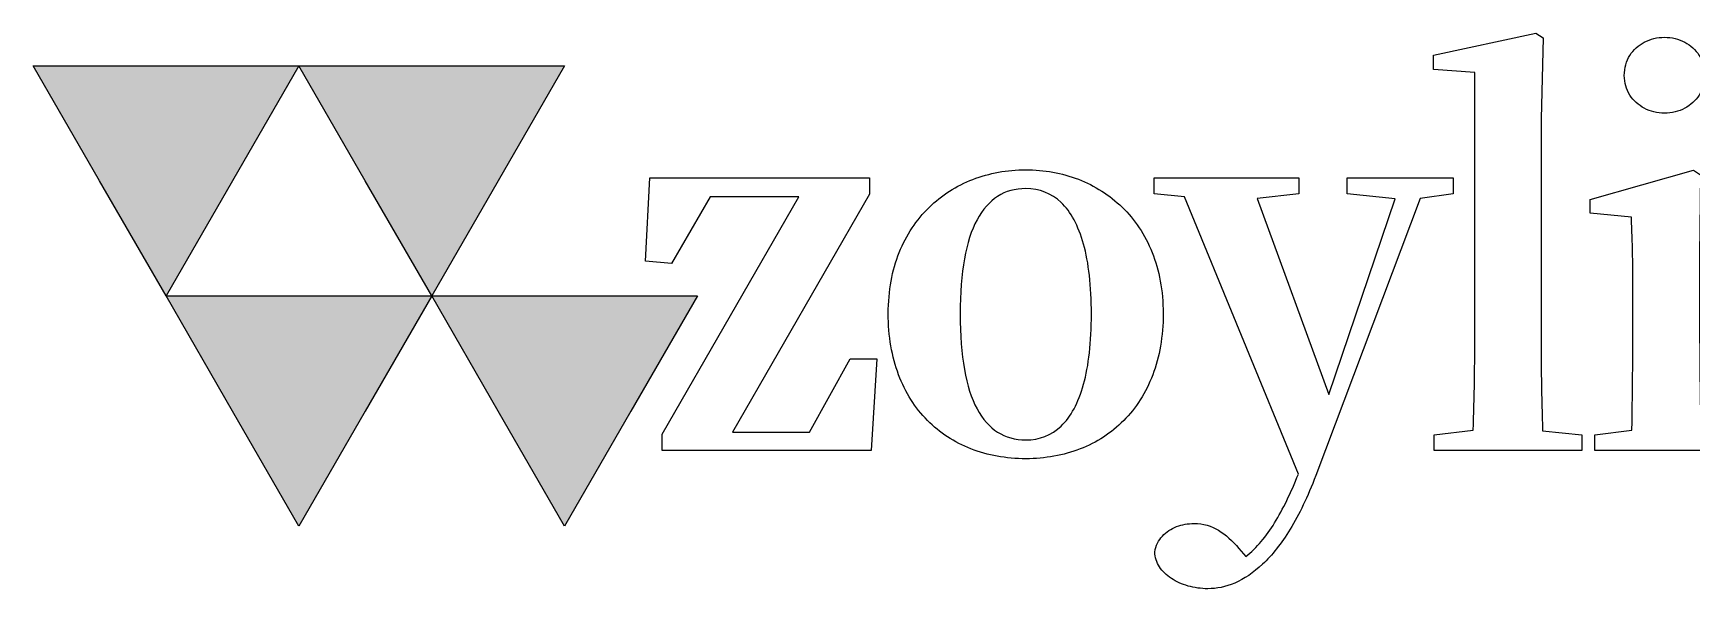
# Model space of a CAD drawing. Extents: x 11992 to 29481, y -6727 to 6811.
# Drawn here: x 28295.79 to 28341.09, y 435.6 to 450.76 of the extents above; entities that cross this region are included whole.
import ezdxf

# ---------------------------------------------------------------- set-up
doc = ezdxf.new("R2010")
doc.units = 0
doc.header["$MEASUREMENT"] = 0
doc.layers.get('0').update_dxf_attribs({"color": 8, "linetype": 'CONTINUOUS'})
doc.layers.add('layer 1', color=8, linetype='CONTINUOUS')
doc.layers.add('zoylight 6节点', color=8, linetype='CONTINUOUS')

# ---------------------------------------------------------------- blocks, each defined once
blk = doc.blocks.new('ddddd')
at = {"ltscale": 100}
h = blk.add_hatch(dxfattribs=at)
h.set_pattern_fill('ANGLE', color=256)
h.set_pattern_definition([(0, (0, 0), (0, 6.985), [5.08, -1.905]), (90, (0, 0), (-6.985, 4e-16), [5.08, -1.905])])
edge = h.paths.add_edge_path(flags=0)
edge.add_spline(control_points=[(-52.972, 67.264), (-52.972, 67.264), (-49.343, 73.548), (-49.343, 73.548), (-49.343, 73.548), (-49.343, 73.548), (-47.529, 70.406), (-47.529, 70.406), (-47.529, 70.406), (-47.529, 70.406), (-45.715, 67.264), (-45.715, 67.264), (-45.715, 67.264), (-45.715, 67.264), (-43.901, 64.122), (-43.901, 64.122), (-43.901, 64.122), (-43.901, 64.122), (-42.087, 60.98), (-42.087, 60.98), (-42.087, 60.98), (-42.087, 60.98), (-40.273, 64.122), (-40.273, 64.122), (-40.273, 64.122), (-40.273, 64.122), (-38.459, 67.264), (-38.459, 67.264), (-38.459, 67.264), (-38.459, 67.264), (-42.087, 67.264), (-42.087, 67.264), (-42.087, 67.264), (-42.087, 67.264), (-45.715, 67.264), (-45.715, 67.264), (-45.715, 67.264), (-45.715, 67.264), (-49.343, 67.264), (-49.343, 67.264), (-49.343, 67.264), (-49.343, 67.264), (-52.972, 67.264), (-52.972, 67.264)], knot_values=[0, 0, 0, 0, 0.090909, 0.090909, 0.090909, 0.091009, 0.181818, 0.181818, 0.181818, 0.181918, 0.272727, 0.272727, 0.272727, 0.272827, 0.363636, 0.363636, 0.363636, 0.363736, 0.454545, 0.454545, 0.454545, 0.454645, 0.545455, 0.545455, 0.545455, 0.545555, 0.636364, 0.636364, 0.636364, 0.636464, 0.727273, 0.727273, 0.727273, 0.727373, 0.818182, 0.818182, 0.818182, 0.818282, 0.909091, 0.909091, 0.909091, 0.909191, 1, 1, 1, 1], degree=3, periodic=0)
edge.add_spline(control_points=[(-45.715, 67.264), (-45.715, 67.264), (-43.901, 70.406), (-43.901, 70.406), (-43.901, 70.406), (-43.901, 70.406), (-42.087, 73.548), (-42.087, 73.548), (-42.087, 73.548), (-42.087, 73.548), (-45.715, 73.548), (-45.715, 73.548), (-45.715, 73.548), (-45.715, 73.548), (-49.343, 73.548), (-49.343, 73.548), (-49.343, 73.548), (-49.343, 73.548), (-52.972, 73.548), (-52.972, 73.548), (-52.972, 73.548), (-52.972, 73.548), (-56.6, 73.548), (-56.6, 73.548), (-56.6, 73.548), (-56.6, 73.548), (-54.786, 70.406), (-54.786, 70.406), (-54.786, 70.406), (-54.786, 70.406), (-52.972, 67.264), (-52.972, 67.264), (-52.972, 67.264), (-52.972, 67.264), (-51.157, 64.122), (-51.157, 64.122), (-51.157, 64.122), (-51.157, 64.122), (-49.343, 60.98), (-49.343, 60.98), (-49.343, 60.98), (-49.343, 60.98), (-47.529, 64.122), (-47.529, 64.122), (-47.529, 64.122), (-47.529, 64.122), (-45.715, 67.264), (-45.715, 67.264)], knot_values=[0, 0, 0, 0, 0.083333, 0.083333, 0.083333, 0.083433, 0.166667, 0.166667, 0.166667, 0.166767, 0.25, 0.25, 0.25, 0.2501, 0.333333, 0.333333, 0.333333, 0.333433, 0.416667, 0.416667, 0.416667, 0.416767, 0.5, 0.5, 0.5, 0.5001, 0.583333, 0.583333, 0.583333, 0.583433, 0.666667, 0.666667, 0.666667, 0.666767, 0.75, 0.75, 0.75, 0.7501, 0.833333, 0.833333, 0.833333, 0.833433, 0.916667, 0.916667, 0.916667, 0.916767, 1, 1, 1, 1], degree=3, periodic=0)
edge = h.paths.add_edge_path(flags=17)
edge.add_spline(control_points=[(-45.715, 67.264), (-45.715, 67.264), (-43.901, 70.406), (-43.901, 70.406), (-43.901, 70.406), (-43.901, 70.406), (-42.087, 73.548), (-42.087, 73.548), (-42.087, 73.548), (-42.087, 73.548), (-45.715, 73.548), (-45.715, 73.548), (-45.715, 73.548), (-45.715, 73.548), (-49.343, 73.548), (-49.343, 73.548), (-49.343, 73.548), (-49.343, 73.548), (-52.972, 73.548), (-52.972, 73.548), (-52.972, 73.548), (-52.972, 73.548), (-56.6, 73.548), (-56.6, 73.548), (-56.6, 73.548), (-56.6, 73.548), (-54.786, 70.406), (-54.786, 70.406), (-54.786, 70.406), (-54.786, 70.406), (-52.972, 67.264), (-52.972, 67.264), (-52.972, 67.264), (-52.972, 67.264), (-51.157, 64.122), (-51.157, 64.122), (-51.157, 64.122), (-51.157, 64.122), (-49.343, 60.98), (-49.343, 60.98), (-49.343, 60.98), (-49.343, 60.98), (-47.529, 64.122), (-47.529, 64.122), (-47.529, 64.122), (-47.529, 64.122), (-45.715, 67.264), (-45.715, 67.264)], knot_values=[0, 0, 0, 0, 0.083333, 0.083333, 0.083333, 0.083433, 0.166667, 0.166667, 0.166667, 0.166767, 0.25, 0.25, 0.25, 0.2501, 0.333333, 0.333333, 0.333333, 0.333433, 0.416667, 0.416667, 0.416667, 0.416767, 0.5, 0.5, 0.5, 0.5001, 0.583333, 0.583333, 0.583333, 0.583433, 0.666667, 0.666667, 0.666667, 0.666767, 0.75, 0.75, 0.75, 0.7501, 0.833333, 0.833333, 0.833333, 0.833433, 0.916667, 0.916667, 0.916667, 0.916767, 1, 1, 1, 1], degree=3, periodic=0)
edge.add_spline(control_points=[(-52.972, 67.264), (-52.972, 67.264), (-49.343, 73.548), (-49.343, 73.548), (-49.343, 73.548), (-49.343, 73.548), (-47.529, 70.406), (-47.529, 70.406), (-47.529, 70.406), (-47.529, 70.406), (-45.715, 67.264), (-45.715, 67.264), (-45.715, 67.264), (-45.715, 67.264), (-43.901, 64.122), (-43.901, 64.122), (-43.901, 64.122), (-43.901, 64.122), (-42.087, 60.98), (-42.087, 60.98), (-42.087, 60.98), (-42.087, 60.98), (-40.273, 64.122), (-40.273, 64.122), (-40.273, 64.122), (-40.273, 64.122), (-38.459, 67.264), (-38.459, 67.264), (-38.459, 67.264), (-38.459, 67.264), (-42.087, 67.264), (-42.087, 67.264), (-42.087, 67.264), (-42.087, 67.264), (-45.715, 67.264), (-45.715, 67.264), (-45.715, 67.264), (-45.715, 67.264), (-49.343, 67.264), (-49.343, 67.264), (-49.343, 67.264), (-49.343, 67.264), (-52.972, 67.264), (-52.972, 67.264)], knot_values=[0, 0, 0, 0, 0.090909, 0.090909, 0.090909, 0.091009, 0.181818, 0.181818, 0.181818, 0.181918, 0.272727, 0.272727, 0.272727, 0.272827, 0.363636, 0.363636, 0.363636, 0.363736, 0.454545, 0.454545, 0.454545, 0.454645, 0.545455, 0.545455, 0.545455, 0.545555, 0.636364, 0.636364, 0.636364, 0.636464, 0.727273, 0.727273, 0.727273, 0.727373, 0.818182, 0.818182, 0.818182, 0.818282, 0.909091, 0.909091, 0.909091, 0.909191, 1, 1, 1, 1], degree=3, periodic=0)
edge = h.paths.add_edge_path(flags=17)
edge.add_spline(control_points=[(-45.715, 67.264), (-45.715, 67.264), (-43.901, 70.406), (-43.901, 70.406), (-43.901, 70.406), (-43.901, 70.406), (-42.087, 73.548), (-42.087, 73.548), (-42.087, 73.548), (-42.087, 73.548), (-45.715, 73.548), (-45.715, 73.548), (-45.715, 73.548), (-45.715, 73.548), (-49.343, 73.548), (-49.343, 73.548), (-49.343, 73.548), (-49.343, 73.548), (-52.972, 73.548), (-52.972, 73.548), (-52.972, 73.548), (-52.972, 73.548), (-56.6, 73.548), (-56.6, 73.548), (-56.6, 73.548), (-56.6, 73.548), (-54.786, 70.406), (-54.786, 70.406), (-54.786, 70.406), (-54.786, 70.406), (-52.972, 67.264), (-52.972, 67.264), (-52.972, 67.264), (-52.972, 67.264), (-51.157, 64.122), (-51.157, 64.122), (-51.157, 64.122), (-51.157, 64.122), (-49.343, 60.98), (-49.343, 60.98), (-49.343, 60.98), (-49.343, 60.98), (-47.529, 64.122), (-47.529, 64.122), (-47.529, 64.122), (-47.529, 64.122), (-45.715, 67.264), (-45.715, 67.264)], knot_values=[0, 0, 0, 0, 0.083333, 0.083333, 0.083333, 0.083433, 0.166667, 0.166667, 0.166667, 0.166767, 0.25, 0.25, 0.25, 0.2501, 0.333333, 0.333333, 0.333333, 0.333433, 0.416667, 0.416667, 0.416667, 0.416767, 0.5, 0.5, 0.5, 0.5001, 0.583333, 0.583333, 0.583333, 0.583433, 0.666667, 0.666667, 0.666667, 0.666767, 0.75, 0.75, 0.75, 0.7501, 0.833333, 0.833333, 0.833333, 0.833433, 0.916667, 0.916667, 0.916667, 0.916767, 1, 1, 1, 1], degree=3, periodic=0)
edge.add_spline(control_points=[(-52.972, 67.264), (-52.972, 67.264), (-49.343, 73.548), (-49.343, 73.548), (-49.343, 73.548), (-49.343, 73.548), (-47.529, 70.406), (-47.529, 70.406), (-47.529, 70.406), (-47.529, 70.406), (-45.715, 67.264), (-45.715, 67.264), (-45.715, 67.264), (-45.715, 67.264), (-43.901, 64.122), (-43.901, 64.122), (-43.901, 64.122), (-43.901, 64.122), (-42.087, 60.98), (-42.087, 60.98), (-42.087, 60.98), (-42.087, 60.98), (-40.273, 64.122), (-40.273, 64.122), (-40.273, 64.122), (-40.273, 64.122), (-38.459, 67.264), (-38.459, 67.264), (-38.459, 67.264), (-38.459, 67.264), (-42.087, 67.264), (-42.087, 67.264), (-42.087, 67.264), (-42.087, 67.264), (-45.715, 67.264), (-45.715, 67.264), (-45.715, 67.264), (-45.715, 67.264), (-49.343, 67.264), (-49.343, 67.264), (-49.343, 67.264), (-49.343, 67.264), (-52.972, 67.264), (-52.972, 67.264)], knot_values=[0, 0, 0, 0, 0.090909, 0.090909, 0.090909, 0.091009, 0.181818, 0.181818, 0.181818, 0.181918, 0.272727, 0.272727, 0.272727, 0.272827, 0.363636, 0.363636, 0.363636, 0.363736, 0.454545, 0.454545, 0.454545, 0.454645, 0.545455, 0.545455, 0.545455, 0.545555, 0.636364, 0.636364, 0.636364, 0.636464, 0.727273, 0.727273, 0.727273, 0.727373, 0.818182, 0.818182, 0.818182, 0.818282, 0.909091, 0.909091, 0.909091, 0.909191, 1, 1, 1, 1], degree=3, periodic=0)
edge = h.paths.add_edge_path(flags=0)
edge.add_spline(control_points=[(-52.972, 67.264), (-52.972, 67.264), (-49.343, 73.548), (-49.343, 73.548), (-49.343, 73.548), (-49.343, 73.548), (-47.529, 70.406), (-47.529, 70.406), (-47.529, 70.406), (-47.529, 70.406), (-45.715, 67.264), (-45.715, 67.264), (-45.715, 67.264), (-45.715, 67.264), (-43.901, 64.122), (-43.901, 64.122), (-43.901, 64.122), (-43.901, 64.122), (-42.087, 60.98), (-42.087, 60.98), (-42.087, 60.98), (-42.087, 60.98), (-40.273, 64.122), (-40.273, 64.122), (-40.273, 64.122), (-40.273, 64.122), (-38.459, 67.264), (-38.459, 67.264), (-38.459, 67.264), (-38.459, 67.264), (-42.087, 67.264), (-42.087, 67.264), (-42.087, 67.264), (-42.087, 67.264), (-45.715, 67.264), (-45.715, 67.264), (-45.715, 67.264), (-45.715, 67.264), (-49.343, 67.264), (-49.343, 67.264), (-49.343, 67.264), (-49.343, 67.264), (-52.972, 67.264), (-52.972, 67.264)], knot_values=[0, 0, 0, 0, 0.090909, 0.090909, 0.090909, 0.091009, 0.181818, 0.181818, 0.181818, 0.181918, 0.272727, 0.272727, 0.272727, 0.272827, 0.363636, 0.363636, 0.363636, 0.363736, 0.454545, 0.454545, 0.454545, 0.454645, 0.545455, 0.545455, 0.545455, 0.545555, 0.636364, 0.636364, 0.636364, 0.636464, 0.727273, 0.727273, 0.727273, 0.727373, 0.818182, 0.818182, 0.818182, 0.818282, 0.909091, 0.909091, 0.909091, 0.909191, 1, 1, 1, 1], degree=3, periodic=0)
h = blk.add_hatch(color=1, dxfattribs=at)
h.dxf.hatch_style = 1
edge = h.paths.add_edge_path()
edge.add_spline(control_points=[(-52.972, 67.264), (-52.972, 67.264), (-49.343, 73.548), (-49.343, 73.548), (-49.343, 73.548), (-49.343, 73.548), (-47.529, 70.406), (-47.529, 70.406), (-47.529, 70.406), (-47.529, 70.406), (-45.715, 67.264), (-45.715, 67.264), (-45.715, 67.264), (-45.715, 67.264), (-43.901, 64.122), (-43.901, 64.122), (-43.901, 64.122), (-43.901, 64.122), (-42.087, 60.98), (-42.087, 60.98), (-42.087, 60.98), (-42.087, 60.98), (-40.273, 64.122), (-40.273, 64.122), (-40.273, 64.122), (-40.273, 64.122), (-38.459, 67.264), (-38.459, 67.264), (-38.459, 67.264), (-38.459, 67.264), (-42.087, 67.264), (-42.087, 67.264), (-42.087, 67.264), (-42.087, 67.264), (-45.715, 67.264), (-45.715, 67.264), (-45.715, 67.264), (-45.715, 67.264), (-49.343, 67.264), (-49.343, 67.264), (-49.343, 67.264), (-49.343, 67.264), (-52.972, 67.264), (-52.972, 67.264)], knot_values=[0, 0, 0, 0, 0.090909, 0.090909, 0.090909, 0.091009, 0.181818, 0.181818, 0.181818, 0.181918, 0.272727, 0.272727, 0.272727, 0.272827, 0.363636, 0.363636, 0.363636, 0.363736, 0.454545, 0.454545, 0.454545, 0.454645, 0.545455, 0.545455, 0.545455, 0.545555, 0.636364, 0.636364, 0.636364, 0.636464, 0.727273, 0.727273, 0.727273, 0.727373, 0.818182, 0.818182, 0.818182, 0.818282, 0.909091, 0.909091, 0.909091, 0.909191, 1, 1, 1, 1], degree=3, periodic=0)
edge.add_spline(control_points=[(-45.715, 67.264), (-45.715, 67.264), (-43.901, 70.406), (-43.901, 70.406), (-43.901, 70.406), (-43.901, 70.406), (-42.087, 73.548), (-42.087, 73.548), (-42.087, 73.548), (-42.087, 73.548), (-45.715, 73.548), (-45.715, 73.548), (-45.715, 73.548), (-45.715, 73.548), (-49.343, 73.548), (-49.343, 73.548), (-49.343, 73.548), (-49.343, 73.548), (-52.972, 73.548), (-52.972, 73.548), (-52.972, 73.548), (-52.972, 73.548), (-56.6, 73.548), (-56.6, 73.548), (-56.6, 73.548), (-56.6, 73.548), (-54.786, 70.406), (-54.786, 70.406), (-54.786, 70.406), (-54.786, 70.406), (-52.972, 67.264), (-52.972, 67.264), (-52.972, 67.264), (-52.972, 67.264), (-51.157, 64.122), (-51.157, 64.122), (-51.157, 64.122), (-51.157, 64.122), (-49.343, 60.98), (-49.343, 60.98), (-49.343, 60.98), (-49.343, 60.98), (-47.529, 64.122), (-47.529, 64.122), (-47.529, 64.122), (-47.529, 64.122), (-45.715, 67.264), (-45.715, 67.264)], knot_values=[0, 0, 0, 0, 0.083333, 0.083333, 0.083333, 0.083433, 0.166667, 0.166667, 0.166667, 0.166767, 0.25, 0.25, 0.25, 0.2501, 0.333333, 0.333333, 0.333333, 0.333433, 0.416667, 0.416667, 0.416667, 0.416767, 0.5, 0.5, 0.5, 0.5001, 0.583333, 0.583333, 0.583333, 0.583433, 0.666667, 0.666667, 0.666667, 0.666767, 0.75, 0.75, 0.75, 0.7501, 0.833333, 0.833333, 0.833333, 0.833433, 0.916667, 0.916667, 0.916667, 0.916767, 1, 1, 1, 1], degree=3, periodic=0)
at = {"layer": 'layer 1', "color": 1}
for points, knots in [([(-15.375, 63.586), (-15.389, 64.034), (-15.401, 64.49), (-15.408, 64.954), (-15.408, 64.954), (-15.414, 65.417), (-15.417, 65.872), (-15.417, 66.312), (-15.417, 66.312), (-15.417, 66.312), (-15.417, 72.098), (-15.417, 72.098), (-15.417, 72.098), (-15.417, 72.098), (-15.361, 74.31), (-15.361, 74.31), (-15.361, 74.31), (-15.361, 74.31), (-15.556, 74.435), (-15.556, 74.435), (-15.556, 74.435), (-15.556, 74.435), (-18.351, 73.837), (-18.351, 73.837), (-18.351, 73.837), (-18.351, 73.837), (-18.351, 73.447), (-18.351, 73.447), (-18.351, 73.447), (-18.351, 73.447), (-17.225, 73.364), (-17.225, 73.364), (-17.225, 73.364), (-17.225, 73.364), (-17.225, 66.312), (-17.225, 66.312), (-17.225, 66.312), (-17.225, 65.87), (-17.227, 65.417), (-17.234, 64.956), (-17.234, 64.956), (-17.241, 64.493), (-17.253, 64.041), (-17.267, 63.6), (-17.267, 63.6), (-17.267, 63.6), (-18.338, 63.475), (-18.338, 63.475), (-18.338, 63.475), (-18.338, 63.475), (-18.338, 63.044), (-18.338, 63.044), (-18.338, 63.044), (-18.338, 63.044), (-14.304, 63.044), (-14.304, 63.044), (-14.304, 63.044), (-14.304, 63.044), (-14.304, 63.475), (-14.304, 63.475), (-14.304, 63.475), (-14.304, 63.475), (-15.375, 63.586), (-15.375, 63.586)], [0, 0, 0, 0, 0.0625, 0.0625, 0.0625, 0.0625, 0.125, 0.125, 0.125, 0.125, 0.1875, 0.1875, 0.1875, 0.1875, 0.25, 0.25, 0.25, 0.25, 0.3125, 0.3125, 0.3125, 0.3125, 0.375, 0.375, 0.375, 0.375, 0.4375, 0.4375, 0.4375, 0.4375, 0.5, 0.5, 0.5, 0.5, 0.5625, 0.5625, 0.5625, 0.5625, 0.625, 0.625, 0.625, 0.625, 0.6875, 0.6875, 0.6875, 0.6875, 0.75, 0.75, 0.75, 0.75, 0.8125, 0.8125, 0.8125, 0.8125, 0.875, 0.875, 0.875, 0.875, 0.9375, 0.9375, 0.9375, 0.9375, 1, 1, 1, 1]), ([(-12.044, 72.251), (-11.843, 72.253), (-11.66, 72.297), (-11.493, 72.386), (-11.493, 72.386), (-11.328, 72.474), (-11.196, 72.594), (-11.099, 72.747), (-11.099, 72.747), (-10.999, 72.902), (-10.948, 73.079), (-10.946, 73.28), (-10.946, 73.28), (-10.948, 73.491), (-10.999, 73.674), (-11.099, 73.83), (-11.099, 73.83), (-11.196, 73.985), (-11.328, 74.106), (-11.493, 74.191), (-11.493, 74.191), (-11.66, 74.279), (-11.843, 74.323), (-12.044, 74.323), (-12.044, 74.323), (-12.246, 74.323), (-12.429, 74.279), (-12.596, 74.191), (-12.596, 74.191), (-12.761, 74.106), (-12.893, 73.985), (-12.99, 73.83), (-12.99, 73.83), (-13.09, 73.674), (-13.141, 73.491), (-13.143, 73.28), (-13.143, 73.28), (-13.141, 73.079), (-13.09, 72.902), (-12.99, 72.747), (-12.99, 72.747), (-12.893, 72.594), (-12.761, 72.474), (-12.596, 72.386), (-12.596, 72.386), (-12.429, 72.297), (-12.246, 72.253), (-12.044, 72.251)], [0, 0, 0, 0, 0.083333, 0.083333, 0.083333, 0.083333, 0.166667, 0.166667, 0.166667, 0.166667, 0.25, 0.25, 0.25, 0.25, 0.333333, 0.333333, 0.333333, 0.333333, 0.416667, 0.416667, 0.416667, 0.416667, 0.5, 0.5, 0.5, 0.5, 0.583333, 0.583333, 0.583333, 0.583333, 0.666667, 0.666667, 0.666667, 0.666667, 0.75, 0.75, 0.75, 0.75, 0.833333, 0.833333, 0.833333, 0.833333, 0.916667, 0.916667, 0.916667, 0.916667, 1, 1, 1, 1]), ([(-45.715, 67.264), (-45.715, 67.264), (-43.901, 70.406), (-43.901, 70.406), (-43.901, 70.406), (-43.901, 70.406), (-42.087, 73.548), (-42.087, 73.548), (-42.087, 73.548), (-42.087, 73.548), (-45.715, 73.548), (-45.715, 73.548), (-45.715, 73.548), (-45.715, 73.548), (-49.343, 73.548), (-49.343, 73.548), (-49.343, 73.548), (-49.343, 73.548), (-52.972, 73.548), (-52.972, 73.548), (-52.972, 73.548), (-52.972, 73.548), (-56.6, 73.548), (-56.6, 73.548), (-56.6, 73.548), (-56.6, 73.548), (-54.786, 70.406), (-54.786, 70.406), (-54.786, 70.406), (-54.786, 70.406), (-52.972, 67.264), (-52.972, 67.264), (-52.972, 67.264), (-52.972, 67.264), (-51.157, 64.122), (-51.157, 64.122), (-51.157, 64.122), (-51.157, 64.122), (-49.343, 60.98), (-49.343, 60.98), (-49.343, 60.98), (-49.343, 60.98), (-47.529, 64.122), (-47.529, 64.122), (-47.529, 64.122), (-47.529, 64.122), (-45.715, 67.264), (-45.715, 67.264)], [0, 0, 0, 0, 0.083333, 0.083333, 0.083333, 0.083333, 0.166667, 0.166667, 0.166667, 0.166667, 0.25, 0.25, 0.25, 0.25, 0.333333, 0.333333, 0.333333, 0.333333, 0.416667, 0.416667, 0.416667, 0.416667, 0.5, 0.5, 0.5, 0.5, 0.583333, 0.583333, 0.583333, 0.583333, 0.666667, 0.666667, 0.666667, 0.666667, 0.75, 0.75, 0.75, 0.75, 0.833333, 0.833333, 0.833333, 0.833333, 0.916667, 0.916667, 0.916667, 0.916667, 1, 1, 1, 1]), ([(-52.972, 67.264), (-52.972, 67.264), (-49.343, 73.548), (-49.343, 73.548), (-49.343, 73.548), (-49.343, 73.548), (-47.529, 70.406), (-47.529, 70.406), (-47.529, 70.406), (-47.529, 70.406), (-45.715, 67.264), (-45.715, 67.264), (-45.715, 67.264), (-45.715, 67.264), (-43.901, 64.122), (-43.901, 64.122), (-43.901, 64.122), (-43.901, 64.122), (-42.087, 60.98), (-42.087, 60.98), (-42.087, 60.98), (-42.087, 60.98), (-40.273, 64.122), (-40.273, 64.122), (-40.273, 64.122), (-40.273, 64.122), (-38.459, 67.264), (-38.459, 67.264), (-38.459, 67.264), (-38.459, 67.264), (-42.087, 67.264), (-42.087, 67.264), (-42.087, 67.264), (-42.087, 67.264), (-45.715, 67.264), (-45.715, 67.264), (-45.715, 67.264), (-45.715, 67.264), (-49.343, 67.264), (-49.343, 67.264), (-49.343, 67.264), (-49.343, 67.264), (-52.972, 67.264), (-52.972, 67.264)], [0, 0, 0, 0, 0.090909, 0.090909, 0.090909, 0.090909, 0.181818, 0.181818, 0.181818, 0.181818, 0.272727, 0.272727, 0.272727, 0.272727, 0.363636, 0.363636, 0.363636, 0.363636, 0.454545, 0.454545, 0.454545, 0.454545, 0.545455, 0.545455, 0.545455, 0.545455, 0.636364, 0.636364, 0.636364, 0.636364, 0.727273, 0.727273, 0.727273, 0.727273, 0.818182, 0.818182, 0.818182, 0.818182, 0.909091, 0.909091, 0.909091, 0.909091, 1, 1, 1, 1]), ([(-29.491, 62.821), (-28.956, 62.824), (-28.462, 62.912), (-28.008, 63.088), (-28.008, 63.088), (-27.551, 63.266), (-27.155, 63.524), (-26.816, 63.864), (-26.816, 63.864), (-26.475, 64.205), (-26.211, 64.62), (-26.023, 65.109), (-26.023, 65.109), (-25.836, 65.601), (-25.738, 66.159), (-25.736, 66.785), (-25.736, 66.785), (-25.741, 67.411), (-25.84, 67.967), (-26.04, 68.454), (-26.04, 68.454), (-26.237, 68.941), (-26.51, 69.351), (-26.858, 69.685), (-26.858, 69.685), (-27.203, 70.019), (-27.602, 70.274), (-28.054, 70.448), (-28.054, 70.448), (-28.504, 70.619), (-28.984, 70.707), (-29.491, 70.707), (-29.491, 70.707), (-30.004, 70.707), (-30.483, 70.619), (-30.935, 70.445), (-30.935, 70.445), (-31.385, 70.272), (-31.784, 70.016), (-32.129, 69.68), (-32.129, 69.68), (-32.477, 69.344), (-32.748, 68.934), (-32.945, 68.45), (-32.945, 68.45), (-33.142, 67.963), (-33.242, 67.409), (-33.246, 66.785), (-33.246, 66.785), (-33.244, 66.162), (-33.149, 65.605), (-32.964, 65.116), (-32.964, 65.116), (-32.776, 64.627), (-32.514, 64.21), (-32.178, 63.869), (-32.178, 63.869), (-31.839, 63.528), (-31.443, 63.269), (-30.986, 63.09), (-30.986, 63.09), (-30.532, 62.912), (-30.034, 62.824), (-29.491, 62.821)], [0, 0, 0, 0, 0.0625, 0.0625, 0.0625, 0.0625, 0.125, 0.125, 0.125, 0.125, 0.1875, 0.1875, 0.1875, 0.1875, 0.25, 0.25, 0.25, 0.25, 0.3125, 0.3125, 0.3125, 0.3125, 0.375, 0.375, 0.375, 0.375, 0.4375, 0.4375, 0.4375, 0.4375, 0.5, 0.5, 0.5, 0.5, 0.5625, 0.5625, 0.5625, 0.5625, 0.625, 0.625, 0.625, 0.625, 0.6875, 0.6875, 0.6875, 0.6875, 0.75, 0.75, 0.75, 0.75, 0.8125, 0.8125, 0.8125, 0.8125, 0.875, 0.875, 0.875, 0.875, 0.9375, 0.9375, 0.9375, 0.9375, 1, 1, 1, 1]), ([(-11.057, 63.586), (-11.062, 63.786), (-11.064, 64.003), (-11.066, 64.24), (-11.066, 64.24), (-11.071, 64.474), (-11.073, 64.715), (-11.076, 64.958), (-11.076, 64.958), (-11.078, 65.204), (-11.08, 65.443), (-11.082, 65.675), (-11.082, 65.675), (-11.085, 65.907), (-11.085, 66.12), (-11.085, 66.312), (-11.085, 66.312), (-11.085, 66.312), (-11.085, 68.398), (-11.085, 68.398), (-11.085, 68.398), (-11.085, 68.398), (-11.057, 70.568), (-11.057, 70.568), (-11.057, 70.568), (-11.057, 70.568), (-11.252, 70.693), (-11.252, 70.693), (-11.252, 70.693), (-11.252, 70.693), (-14.075, 69.901), (-14.075, 69.901), (-14.075, 69.901), (-14.075, 69.901), (-14.075, 69.525), (-14.075, 69.525), (-14.075, 69.525), (-14.075, 69.525), (-12.948, 69.414), (-12.948, 69.414), (-12.948, 69.414), (-12.939, 69.184), (-12.932, 68.966), (-12.925, 68.755), (-12.925, 68.755), (-12.918, 68.545), (-12.914, 68.322), (-12.911, 68.088), (-12.911, 68.088), (-12.909, 67.856), (-12.907, 67.594), (-12.907, 67.3), (-12.907, 67.3), (-12.907, 67.3), (-12.907, 66.312), (-12.907, 66.312), (-12.907, 66.312), (-12.907, 66.12), (-12.907, 65.907), (-12.909, 65.677), (-12.909, 65.677), (-12.911, 65.448), (-12.914, 65.211), (-12.916, 64.965), (-12.916, 64.965), (-12.918, 64.722), (-12.921, 64.483), (-12.925, 64.252), (-12.925, 64.252), (-12.928, 64.017), (-12.93, 63.799), (-12.935, 63.6), (-12.935, 63.6), (-12.935, 63.6), (-13.95, 63.475), (-13.95, 63.475), (-13.95, 63.475), (-13.95, 63.475), (-13.95, 63.044), (-13.95, 63.044), (-13.95, 63.044), (-13.95, 63.044), (-10.125, 63.044), (-10.125, 63.044), (-10.125, 63.044), (-10.125, 63.044), (-10.125, 63.475), (-10.125, 63.475), (-10.125, 63.475), (-10.125, 63.475), (-11.057, 63.586), (-11.057, 63.586)], [0, 0, 0, 0, 0.043478, 0.043478, 0.043478, 0.043478, 0.086957, 0.086957, 0.086957, 0.086957, 0.130435, 0.130435, 0.130435, 0.130435, 0.173913, 0.173913, 0.173913, 0.173913, 0.217391, 0.217391, 0.217391, 0.217391, 0.26087, 0.26087, 0.26087, 0.26087, 0.304348, 0.304348, 0.304348, 0.304348, 0.347826, 0.347826, 0.347826, 0.347826, 0.391304, 0.391304, 0.391304, 0.391304, 0.434783, 0.434783, 0.434783, 0.434783, 0.478261, 0.478261, 0.478261, 0.478261, 0.521739, 0.521739, 0.521739, 0.521739, 0.565217, 0.565217, 0.565217, 0.565217, 0.608696, 0.608696, 0.608696, 0.608696, 0.652174, 0.652174, 0.652174, 0.652174, 0.695652, 0.695652, 0.695652, 0.695652, 0.73913, 0.73913, 0.73913, 0.73913, 0.782609, 0.782609, 0.782609, 0.782609, 0.826087, 0.826087, 0.826087, 0.826087, 0.869565, 0.869565, 0.869565, 0.869565, 0.913043, 0.913043, 0.913043, 0.913043, 0.956522, 0.956522, 0.956522, 0.956522, 1, 1, 1, 1]), ([(-34.282, 65.547), (-34.282, 65.547), (-35.4, 63.544), (-35.4, 63.544), (-35.4, 63.544), (-35.4, 63.544), (-37.497, 63.544), (-37.497, 63.544), (-37.497, 63.544), (-37.497, 63.544), (-33.754, 70.04), (-33.754, 70.04), (-33.754, 70.04), (-33.754, 70.04), (-33.754, 70.485), (-33.754, 70.485), (-33.754, 70.485), (-33.754, 70.485), (-39.762, 70.485), (-39.762, 70.485), (-39.762, 70.485), (-39.762, 70.485), (-39.873, 68.218), (-39.873, 68.218), (-39.873, 68.218), (-39.873, 68.218), (-39.164, 68.148), (-39.164, 68.148), (-39.164, 68.148), (-39.164, 68.148), (-38.114, 69.97), (-38.114, 69.97), (-38.114, 69.97), (-38.114, 69.97), (-35.687, 69.97), (-35.687, 69.97), (-35.687, 69.97), (-35.687, 69.97), (-39.422, 63.489), (-39.422, 63.489), (-39.422, 63.489), (-39.422, 63.489), (-39.422, 63.044), (-39.422, 63.044), (-39.422, 63.044), (-39.422, 63.044), (-33.712, 63.044), (-33.712, 63.044), (-33.712, 63.044), (-33.712, 63.044), (-33.559, 65.547), (-33.559, 65.547), (-33.559, 65.547), (-33.559, 65.547), (-34.282, 65.547), (-34.282, 65.547)], [0, 0, 0, 0, 0.071429, 0.071429, 0.071429, 0.071429, 0.142857, 0.142857, 0.142857, 0.142857, 0.214286, 0.214286, 0.214286, 0.214286, 0.285714, 0.285714, 0.285714, 0.285714, 0.357143, 0.357143, 0.357143, 0.357143, 0.428571, 0.428571, 0.428571, 0.428571, 0.5, 0.5, 0.5, 0.5, 0.571429, 0.571429, 0.571429, 0.571429, 0.642857, 0.642857, 0.642857, 0.642857, 0.714286, 0.714286, 0.714286, 0.714286, 0.785714, 0.785714, 0.785714, 0.785714, 0.857143, 0.857143, 0.857143, 0.857143, 0.928571, 0.928571, 0.928571, 0.928571, 1, 1, 1, 1]), ([(-17.816, 70.485), (-17.816, 70.485), (-20.709, 70.485), (-20.709, 70.485), (-20.709, 70.485), (-20.709, 70.485), (-20.709, 70.054), (-20.709, 70.054), (-20.709, 70.054), (-20.709, 70.054), (-19.401, 69.914), (-19.401, 69.914), (-19.401, 69.914), (-19.401, 69.914), (-21.209, 64.574), (-21.209, 64.574), (-21.209, 64.574), (-21.209, 64.574), (-23.17, 69.928), (-23.17, 69.928), (-23.17, 69.928), (-23.17, 69.928), (-22.03, 70.054), (-22.03, 70.054), (-22.03, 70.054), (-22.03, 70.054), (-22.03, 70.485), (-22.03, 70.485), (-22.03, 70.485), (-22.03, 70.485), (-25.98, 70.485), (-25.98, 70.485), (-25.98, 70.485), (-25.98, 70.485), (-25.98, 70.054), (-25.98, 70.054), (-25.98, 70.054), (-25.98, 70.054), (-25.159, 69.97), (-25.159, 69.97), (-25.159, 69.97), (-25.159, 69.97), (-22.044, 62.404), (-22.044, 62.404), (-22.044, 62.404), (-22.248, 61.889), (-22.466, 61.447), (-22.693, 61.073), (-22.693, 61.073), (-22.92, 60.7), (-23.182, 60.394), (-23.476, 60.151), (-23.476, 60.151), (-23.476, 60.151), (-23.671, 60.373), (-23.671, 60.373), (-23.671, 60.373), (-23.847, 60.584), (-24.033, 60.749), (-24.225, 60.869), (-24.225, 60.869), (-24.417, 60.99), (-24.642, 61.053), (-24.895, 61.055), (-24.895, 61.055), (-25.06, 61.055), (-25.217, 61.027), (-25.37, 60.969), (-25.37, 60.969), (-25.523, 60.913), (-25.653, 60.828), (-25.76, 60.712), (-25.76, 60.712), (-25.866, 60.598), (-25.936, 60.452), (-25.966, 60.276), (-25.966, 60.276), (-25.961, 60.13), (-25.917, 59.996), (-25.838, 59.873), (-25.838, 59.873), (-25.757, 59.752), (-25.648, 59.646), (-25.514, 59.555), (-25.514, 59.555), (-25.377, 59.467), (-25.224, 59.397), (-25.055, 59.349), (-25.055, 59.349), (-24.883, 59.3), (-24.705, 59.275), (-24.519, 59.275), (-24.519, 59.275), (-24.281, 59.272), (-24.037, 59.326), (-23.782, 59.43), (-23.782, 59.43), (-23.53, 59.537), (-23.275, 59.708), (-23.02, 59.947), (-23.02, 59.947), (-22.762, 60.186), (-22.512, 60.503), (-22.269, 60.9), (-22.269, 60.9), (-22.023, 61.296), (-21.791, 61.783), (-21.571, 62.362), (-21.571, 62.362), (-21.571, 62.362), (-18.72, 69.928), (-18.72, 69.928), (-18.72, 69.928), (-18.72, 69.928), (-17.816, 70.054), (-17.816, 70.054), (-17.816, 70.054), (-17.816, 70.054), (-17.816, 70.485), (-17.816, 70.485)], [0, 0, 0, 0, 0.033333, 0.033333, 0.033333, 0.033333, 0.066667, 0.066667, 0.066667, 0.066667, 0.1, 0.1, 0.1, 0.1, 0.133333, 0.133333, 0.133333, 0.133333, 0.166667, 0.166667, 0.166667, 0.166667, 0.2, 0.2, 0.2, 0.2, 0.233333, 0.233333, 0.233333, 0.233333, 0.266667, 0.266667, 0.266667, 0.266667, 0.3, 0.3, 0.3, 0.3, 0.333333, 0.333333, 0.333333, 0.333333, 0.366667, 0.366667, 0.366667, 0.366667, 0.4, 0.4, 0.4, 0.4, 0.433333, 0.433333, 0.433333, 0.433333, 0.466667, 0.466667, 0.466667, 0.466667, 0.5, 0.5, 0.5, 0.5, 0.533333, 0.533333, 0.533333, 0.533333, 0.566667, 0.566667, 0.566667, 0.566667, 0.6, 0.6, 0.6, 0.6, 0.633333, 0.633333, 0.633333, 0.633333, 0.666667, 0.666667, 0.666667, 0.666667, 0.7, 0.7, 0.7, 0.7, 0.733333, 0.733333, 0.733333, 0.733333, 0.766667, 0.766667, 0.766667, 0.766667, 0.8, 0.8, 0.8, 0.8, 0.833333, 0.833333, 0.833333, 0.833333, 0.866667, 0.866667, 0.866667, 0.866667, 0.9, 0.9, 0.9, 0.9, 0.933333, 0.933333, 0.933333, 0.933333, 0.966667, 0.966667, 0.966667, 0.966667, 1, 1, 1, 1]), ([(-29.491, 63.336), (-30.071, 63.334), (-30.514, 63.619), (-30.822, 64.187), (-30.822, 64.187), (-31.128, 64.757), (-31.283, 65.619), (-31.285, 66.771), (-31.285, 66.771), (-31.283, 67.919), (-31.128, 68.774), (-30.822, 69.342), (-30.822, 69.342), (-30.514, 69.91), (-30.071, 70.195), (-29.491, 70.193), (-29.491, 70.193), (-29.113, 70.193), (-28.791, 70.067), (-28.525, 69.815), (-28.525, 69.815), (-28.258, 69.564), (-28.054, 69.184), (-27.913, 68.679), (-27.913, 68.679), (-27.769, 68.171), (-27.697, 67.536), (-27.697, 66.771), (-27.697, 66.771), (-27.697, 66.002), (-27.769, 65.364), (-27.913, 64.854), (-27.913, 64.854), (-28.054, 64.346), (-28.258, 63.966), (-28.525, 63.714), (-28.525, 63.714), (-28.791, 63.461), (-29.113, 63.336), (-29.491, 63.336)], [0, 0, 0, 0, 0.1, 0.1, 0.1, 0.1, 0.2, 0.2, 0.2, 0.2, 0.3, 0.3, 0.3, 0.3, 0.4, 0.4, 0.4, 0.4, 0.5, 0.5, 0.5, 0.5, 0.6, 0.6, 0.6, 0.6, 0.7, 0.7, 0.7, 0.7, 0.8, 0.8, 0.8, 0.8, 0.9, 0.9, 0.9, 0.9, 1, 1, 1, 1])]:
    blk.add_open_spline(points, degree=3, knots=knots, dxfattribs=at)
blk = doc.blocks.new('fdgfswewwewe')
at = {"layer": 'zoylight 6节点'}
blk.add_blockref('ddddd', (-73.45, 89.011), dxfattribs=at)

msp = doc.modelspace()

# ---------------------------------------------------------------- block references
at = {"layer": 'zoylight 6节点'}
msp.add_blockref('fdgfswewwewe', (28425.842, 287.314), dxfattribs=at)

doc.saveas('drawing.dxf')
